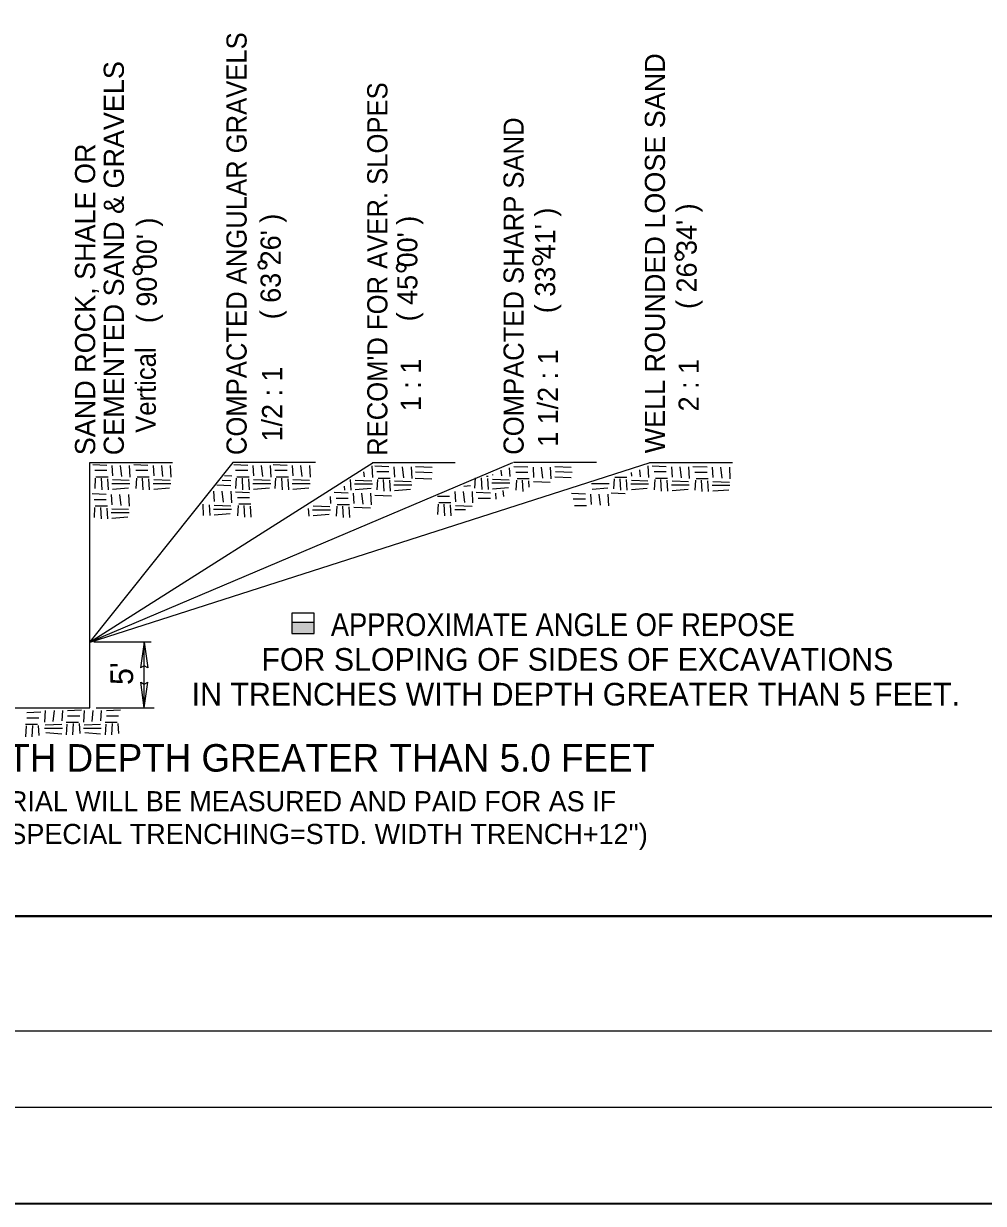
# Model space of a CAD drawing. Extents: x -63 to 307, y 317 to 587.
# Drawn here: x 23.9 to 86.7, y 317.1 to 394.4 of the extents above; entities that cross this region are included whole.
import ezdxf

# ---------------------------------------------------------------- set-up
doc = ezdxf.new("R2010")
doc.units = 0
doc.header["$LTSCALE"] = 0.54
doc.linetypes.add('LONG_DASHED', pattern=[7.5, 6, -1.5])
doc.layers.add('1', color=7, linetype='Continuous', lineweight=13)
doc.layers.add('25', color=7, linetype='Continuous', lineweight=35)

msp = doc.modelspace()

# ---------------------------------------------------------------- hatches: boundary and pattern name
at = {"layer": '25'}
msp.add_hatch(color=256, dxfattribs=at).paths.add_polyline_path([(41.4385, 354.4566), (42.8944, 354.4566), (42.8944, 355.1646), (41.4385, 355.1646)])

# ---------------------------------------------------------------- linework, layer by layer
at = {"layer": '1', "lineweight": 25}
for p, q in [((28.1945, 349.5891), (28.1945, 365.6517)), ((28.1945, 365.6517), (33.6226, 365.6517)), ((28.2233, 353.9181), (37.5768, 365.6517)), ((28.2233, 353.9181), (46.7622, 365.6517)), ((28.2233, 353.9181), (55.8904, 365.6517)), ((28.2233, 353.8943), (64.8972, 365.6517)), ((42.9886, 365.6517), (37.5605, 365.6517)), ((46.6996, 365.6517), (52.1277, 365.6517)), ((61.3767, 365.6517), (55.9486, 365.6517)), ((64.8535, 365.6517), (70.2815, 365.6517)), ((31.7603, 353.8965), (31.5287, 352.2105)), ((31.7603, 353.8965), (31.992, 352.2105)), ((31.762, 349.5777), (31.5303, 351.2637)), ((31.762, 349.5777), (31.9937, 351.2637)), ((22.3262, 349.5891), (28.1945, 349.5891)), ((-43.3661, 328.4509), (301.608, 328.4509))]:
    msp.add_line(p, q, dxfattribs=at)
at = {"layer": '1', "linetype": 'LONG_DASHED'}
for p, q in [((29.3121, 365.4484), (28.3928, 365.4903)), ((29.6465, 365.4484), (29.6883, 364.7799)), ((30.1897, 365.4484), (30.2733, 364.738)), ((30.7747, 365.4484), (30.8165, 364.6963)), ((32.0059, 365.4484), (31.0866, 365.4903)), ((32.3403, 365.4484), (32.382, 364.7799)), ((32.8835, 365.4484), (32.967, 364.738)), ((33.4685, 365.4484), (33.5103, 364.6963)), ((38.5427, 365.4484), (37.6234, 365.4903)), ((38.877, 365.4484), (38.9188, 364.7799)), ((39.4203, 365.4484), (39.5038, 364.738)), ((40.0053, 365.4484), (40.047, 364.6963)), ((41.1193, 365.4484), (40.2001, 365.4903)), ((41.4537, 365.4484), (41.4955, 364.7799)), ((41.9969, 365.4484), (42.0805, 364.738)), ((42.5819, 365.4484), (42.6237, 364.6963)), ((46.6665, 365.4192), (46.7083, 364.6671)), ((47.7807, 365.3606), (46.8613, 365.4024)), ((48.115, 365.3606), (48.1568, 364.6921)), ((48.6582, 365.3606), (48.7418, 364.6503)), ((49.2432, 365.3606), (49.285, 364.6085)), ((49.5329, 365.3789), (50.6194, 365.3371)), ((56.8868, 365.3313), (55.9676, 365.3731)), ((57.2212, 365.3313), (57.263, 364.6628)), ((57.7644, 365.3313), (57.848, 364.6209)), ((58.3494, 365.3313), (58.3912, 364.5792)), ((58.6392, 365.3789), (59.7256, 365.3371)), ((64.7472, 365.4192), (64.789, 364.6671)), ((65.9492, 365.3606), (65.0299, 365.4024)), ((66.2835, 365.3606), (66.3253, 364.6921)), ((66.8268, 365.3606), (66.9103, 364.6503)), ((67.4118, 365.3606), (67.4535, 364.6085)), ((68.6137, 365.3313), (67.6944, 365.3731)), ((68.948, 365.3313), (68.9898, 364.6628)), ((69.4913, 365.3313), (69.5748, 364.6209)), ((70.0763, 365.3313), (70.118, 364.5792)), ((29.3121, 365.1142), (28.5182, 365.1142)), ((28.56, 364.6128), (28.5182, 363.9442)), ((29.3958, 364.6963), (28.6017, 364.6963)), ((28.936, 364.6128), (28.9778, 363.8606)), ((29.354, 364.5709), (29.3958, 363.8606)), ((32.0059, 365.1142), (31.2119, 365.1142)), ((31.2538, 364.6128), (31.2119, 363.9442)), ((32.0895, 364.6963), (31.2955, 364.6963)), ((31.6298, 364.6128), (31.6716, 363.8606)), ((32.0478, 364.5709), (32.0895, 363.8606)), ((37.4886, 364.7599), (37.0218, 364.7812)), ((38.5427, 365.1142), (37.7487, 365.1142)), ((37.7906, 364.6128), (37.7487, 363.9442)), ((38.6263, 364.6963), (37.8323, 364.6963)), ((38.1665, 364.6128), (38.2084, 363.8606)), ((38.5845, 364.5709), (38.6263, 363.8606)), ((41.1193, 365.1142), (40.3254, 365.1142)), ((40.3673, 364.6128), (40.3254, 363.9442)), ((41.203, 364.6963), (40.409, 364.6963)), ((40.7433, 364.6128), (40.7851, 363.8606)), ((41.1612, 364.5709), (41.203, 363.8606)), ((46.127, 365.032), (46.1651, 364.7088)), ((47.7807, 365.0263), (46.9867, 365.0263)), ((47.8643, 364.6085), (47.0703, 364.6085)), ((49.5037, 364.6172), (50.5902, 364.5753)), ((49.5329, 365.0273), (50.6194, 364.9855)), ((53.441, 364.6421), (53.3991, 363.9736)), ((53.8169, 364.6421), (53.8588, 363.89)), ((54.2767, 364.7258), (54.1845, 364.7258)), ((54.2349, 364.6003), (54.2767, 363.89)), ((54.5663, 364.8565), (54.5692, 364.8093)), ((54.5692, 364.5586), (55.6557, 364.5168)), ((55.11, 365.1433), (55.1542, 364.7674)), ((55.6654, 365.3028), (55.6974, 364.7258)), ((56.8868, 364.997), (56.0929, 364.997)), ((56.9705, 364.5792), (56.1764, 364.5792)), ((58.6392, 364.705), (59.7256, 364.6632)), ((58.6977, 365.0567), (59.7842, 365.0148)), ((62.5325, 364.5835), (62.4907, 363.9149)), ((63.3683, 364.6671), (62.5743, 364.6671)), ((62.9085, 364.5835), (62.9503, 363.8313)), ((63.6451, 365.0013), (63.6608, 364.7507)), ((64.1915, 365.1698), (64.2458, 364.7088)), ((65.9492, 365.0263), (65.1552, 365.0263)), ((66.0328, 364.6085), (65.2388, 364.6085)), ((68.6137, 364.997), (67.8198, 364.997)), ((68.6973, 364.5792), (67.9033, 364.5792)), ((29.6465, 364.2784), (30.8165, 364.2784)), ((29.6883, 364.5292), (30.7747, 364.4873)), ((29.6883, 363.9023), (30.7328, 363.9858)), ((32.3403, 364.2784), (33.5103, 364.2784)), ((32.382, 364.5292), (33.4685, 364.4873)), ((32.382, 363.9023), (33.4266, 363.9858)), ((37.4447, 364.1153), (36.5254, 364.1571)), ((37.4447, 364.4377), (36.8643, 364.4641)), ((38.877, 364.2784), (40.047, 364.2784)), ((38.9188, 364.5292), (40.0053, 364.4873)), ((38.9188, 363.9023), (39.9634, 363.9858)), ((41.4537, 364.2784), (42.6237, 364.2784)), ((41.4955, 364.5292), (42.5819, 364.4873)), ((41.4955, 363.9023), (42.5401, 363.9858)), ((44.8546, 364.1018), (44.8697, 363.8313)), ((45.2458, 364.5417), (45.2876, 363.8313)), ((45.5383, 364.2492), (46.7083, 364.2492)), ((45.5801, 364.4999), (46.6665, 364.4581)), ((45.5801, 363.8731), (46.6247, 363.9566)), ((47.0285, 364.5249), (46.9867, 363.8563)), ((47.4045, 364.5249), (47.4463, 363.7728)), ((47.8225, 364.4831), (47.8643, 363.7728)), ((48.115, 364.1906), (49.285, 364.1906)), ((48.1568, 364.4413), (49.2432, 364.3995)), ((48.1568, 363.8145), (49.2013, 363.898)), ((52.694, 364.0979), (53.125, 364.1324)), ((54.5274, 364.3078), (55.6974, 364.3078)), ((54.5692, 363.9318), (55.6138, 364.0153)), ((55.2463, 363.8078), (55.292, 363.4188)), ((56.1348, 364.4956), (56.0929, 363.827)), ((56.5107, 364.4956), (56.5526, 363.7435)), ((56.9287, 364.4538), (56.9533, 364.0358)), ((57.263, 364.412), (58.3494, 364.3702)), ((61.0423, 364.2785), (62.2123, 364.2785)), ((61.0841, 363.9024), (62.1287, 363.9859)), ((63.3265, 364.5417), (63.3683, 363.8313)), ((63.619, 364.2492), (64.789, 364.2492)), ((63.6608, 364.4999), (64.7472, 364.4581)), ((63.6608, 363.8731), (64.7053, 363.9566)), ((65.1971, 364.5249), (65.1552, 363.8563)), ((65.573, 364.5249), (65.6149, 363.7728)), ((65.991, 364.4831), (66.0328, 363.7728)), ((66.2835, 364.1906), (67.4535, 364.1906)), ((66.3253, 364.4413), (67.4118, 364.3995)), ((66.3253, 363.8145), (67.3699, 363.898)), ((67.8616, 364.4956), (67.8198, 363.827)), ((68.2376, 364.4956), (68.2794, 363.7435)), ((68.6555, 364.4538), (68.6973, 363.7435)), ((68.948, 364.1613), (70.118, 364.1613)), ((68.9898, 364.412), (70.0763, 364.3702)), ((68.9898, 363.7852), (70.0344, 363.8688)), ((29.2682, 363.544), (28.3489, 363.5858)), ((29.2682, 363.2097), (28.4742, 363.2097)), ((29.6025, 363.544), (29.6443, 362.8754)), ((30.1458, 363.544), (30.2293, 362.8336)), ((30.7308, 363.544), (30.7725, 362.7918)), ((36.3003, 363.7638), (36.3421, 363.0952)), ((36.8435, 363.7638), (36.9271, 363.0533)), ((37.4285, 363.7638), (37.4703, 363.0116)), ((38.6598, 363.6612), (37.7405, 363.703)), ((38.6598, 363.3269), (37.8658, 363.3269)), ((43.9303, 363.4287), (43.9559, 362.9678)), ((45.1161, 363.6319), (44.1968, 363.6738)), ((45.1161, 363.2977), (44.3222, 363.2977)), ((45.4505, 363.6319), (45.4923, 362.9634)), ((45.9937, 363.6319), (46.0773, 362.9215)), ((46.5787, 363.6319), (46.6205, 362.8798)), ((46.8684, 363.5038), (47.9548, 363.4619)), ((51.7628, 363.4149), (50.9688, 363.4149)), ((52.0971, 363.7492), (52.1389, 363.0806)), ((52.6403, 363.7492), (52.7239, 363.0388)), ((53.2253, 363.7492), (53.2671, 362.9971)), ((54.4273, 363.6319), (53.508, 363.6738)), ((54.4273, 363.2977), (53.6333, 363.2977)), ((54.7617, 363.6319), (54.7857, 363.2477)), ((60.6494, 363.5733), (59.7302, 363.6152)), ((60.6494, 363.2391), (59.8555, 363.2391)), ((60.9838, 363.5733), (61.0256, 362.9048)), ((61.527, 363.5733), (61.6106, 362.863)), ((62.112, 363.5733), (62.1538, 362.8213)), ((63.2554, 363.6026), (62.3361, 363.6444)), ((28.5161, 362.7083), (28.4742, 362.0397)), ((29.3518, 362.7918), (28.5578, 362.7918)), ((28.892, 362.7083), (28.9339, 361.9562)), ((29.31, 362.6665), (29.3518, 361.9562)), ((29.6025, 362.374), (30.7725, 362.374)), ((29.6443, 362.6247), (30.7308, 362.5828)), ((35.5898, 362.928), (35.6317, 362.1759)), ((36.0078, 362.8863), (36.0496, 362.1759)), ((36.3003, 362.5938), (37.4703, 362.5938)), ((36.3421, 362.8444), (37.4285, 362.8026)), ((36.3421, 362.2176), (37.3867, 362.3012)), ((37.9077, 362.8255), (37.8658, 362.1569)), ((38.7434, 362.9091), (37.9494, 362.9091)), ((38.2837, 362.8255), (38.3255, 362.0733)), ((38.7017, 362.7837), (38.7434, 362.0733)), ((42.5054, 362.6381), (42.5352, 362.132)), ((42.7859, 362.5498), (43.9559, 362.5498)), ((42.8277, 362.8006), (43.9142, 362.7588)), ((42.8277, 362.1738), (43.8723, 362.2573)), ((44.364, 362.7963), (44.3222, 362.1277)), ((45.1998, 362.8798), (44.4057, 362.8798)), ((44.74, 362.7963), (44.7818, 362.0441)), ((45.158, 362.7544), (45.1998, 362.0441)), ((45.4923, 362.7127), (46.5787, 362.6708)), ((51.0107, 362.9134), (50.9688, 362.2449)), ((51.8464, 362.9971), (51.0523, 362.9971)), ((51.3867, 362.9134), (51.4285, 362.1613)), ((51.8046, 362.8717), (51.8464, 362.1613)), ((52.0971, 362.5792), (52.8083, 362.5792)), ((52.1389, 362.8299), (53.2253, 362.788)), ((60.7331, 362.8213), (59.939, 362.8213)), ((29.6443, 361.9978), (30.6889, 362.0814)), ((24.0728, 349.2772), (24.992, 349.3189)), ((25.28, 349.4046), (25.2382, 348.6525)), ((25.865, 349.4046), (25.7814, 348.6942)), ((26.4082, 349.4046), (26.3664, 348.736)), ((26.7425, 349.4046), (27.6618, 349.4463)), ((27.8226, 349.4046), (27.7808, 348.6525)), ((28.4076, 349.4046), (28.3241, 348.6942)), ((28.9508, 349.4046), (28.9091, 348.736)), ((29.2852, 349.4046), (30.2045, 349.4463)), ((23.9892, 348.5251), (24.7832, 348.5251)), ((24.0309, 348.3997), (23.9892, 347.6893)), ((24.0728, 348.9429), (24.8667, 348.9429)), ((24.4489, 348.4414), (24.407, 347.6893)), ((24.8248, 348.4414), (24.8667, 347.7729)), ((26.3664, 348.4853), (25.28, 348.4435)), ((26.6589, 348.6525), (27.4529, 348.6525)), ((26.7007, 348.5271), (26.6589, 347.8168)), ((26.7425, 349.0703), (27.5365, 349.0703)), ((27.1187, 348.5688), (27.0768, 347.8168)), ((27.4947, 348.5688), (27.5365, 347.9003)), ((28.9091, 348.4853), (27.8226, 348.4435)), ((29.2016, 348.6525), (29.9956, 348.6525)), ((29.2433, 348.5271), (29.2016, 347.8168)), ((29.2852, 349.0703), (30.0792, 349.0703)), ((29.6613, 348.5688), (29.6195, 347.8168)), ((30.0373, 348.5688), (30.0792, 347.9003)), ((26.4082, 348.2346), (25.2382, 348.2346)), ((26.3664, 347.8585), (25.3218, 347.942)), ((28.9508, 348.2346), (27.7808, 348.2346)), ((28.9091, 347.8585), (27.8645, 347.942))]:
    msp.add_line(p, q, dxfattribs=at)
at = {"layer": '1'}
for p, q in [((28.4548, 353.8968), (32.2168, 353.8968)), ((31.7612, 349.5774), (31.7612, 353.8968)), ((28.6099, 349.5774), (32.4223, 349.5774)), ((-58.365, 323.4511), (301.608, 323.4511))]:
    msp.add_line(p, q, dxfattribs=at)
at = {"layer": '1', "lineweight": 40}
msp.add_line((-28.3672, 335.9502), (296.6082, 335.9502), dxfattribs=at)
at = {"layer": '1'}
msp.add_lwpolyline([(41.4385, 354.4566), (42.8944, 354.4566), (42.8944, 355.7758), (42.893, 355.7758)], dxfattribs=at)
at = {"layer": '1', "lineweight": 25}
for points in [[(31.992, 352.2105), (31.7579, 352.341), (31.5287, 352.2105)], [(31.5303, 351.2637), (31.7644, 351.1333), (31.9937, 351.2637)]]:
    msp.add_lwpolyline(points, dxfattribs=at)
at = {"layer": '1', "lineweight": 35}
for centre, radius in [((66.8078, 379.1549), 0.2602), ((31.34, 378.2342), 0.2726), ((39.5077, 378.5925), 0.2667), ((48.5906, 378.4017), 0.2804), ((57.5276, 378.8793), 0.2983)]:
    msp.add_circle(centre, radius, dxfattribs=at)
at = {"layer": '25'}
msp.add_lwpolyline([(-63.2988, 317.1454), (307.2297, 317.1454), (307.2297, 587.4658), (-63.2988, 587.4658)], close=True, dxfattribs=at)
at = {"layer": '25', "lineweight": 13}
for points in [[(41.4385, 354.4566), (42.8944, 354.4566), (42.8944, 355.7758), (41.4385, 355.7758)], [(41.4385, 354.4566), (42.8944, 354.4566), (42.8944, 355.1646), (41.4385, 355.1646)]]:
    msp.add_lwpolyline(points, close=True, dxfattribs=at)

# ---------------------------------------------------------------- texts
at = {"layer": '1', "width": 0.95}
for s, p in [('COMPACTED ANGULAR GRAVELS', (38.4682, 366.1355)), ("RECOM'D FOR AVER. SLOPES", (47.6873, 366.0808)), ('COMPACTED SHARP SAND', (56.6083, 366.1554)), ('Vertical', (32.5227, 367.5927))]:
    msp.add_text(s, height=1.32, rotation=90, dxfattribs=at).set_placement(p)
at = {"layer": '1'}
for s, height, p in [('WELL ROUNDED LOOSE SAND', 1.32, (65.8625, 366.2467)), ('CEMENTED SAND & GRAVELS', 1.32, (30.431, 366.1258)), ('SAND ROCK, SHALE OR', 1.32, (28.5509, 366.1257)), ("( 26 34' )", 1.32, (67.9349, 375.6979)), ("( 90 00' )", 1.32, (32.5873, 374.7707)), ("( 63 26' )", 1.32, (40.6985, 375.0229)), ("( 45 00' )", 1.32, (49.6463, 374.8881)), ("( 33 41' )", 1.32, (58.6755, 375.421)), ('1 : 1 ', 1.32, (49.879, 369.0078)), ('1 1/2 : 1 ', 1.32, (58.8565, 366.6723)), ('2 : 1  ', 1.32, (68.073, 368.9943)), ('1/2 : 1', 1.32, (40.796, 367.0221)), ("5'", 1.485, (31.0334, 351.0823))]:
    msp.add_text(s, height=height, rotation=90, dxfattribs=at).set_placement(p)
at = {"layer": '1', "width": 0.9}
msp.add_text('APPROXIMATE ANGLE OF REPOSE', height=1.485, dxfattribs=at).set_placement((43.9824, 354.2874))
at = {"layer": '1'}
for s, height, p in [('FOR SLOPING OF SIDES OF EXCAVATIONS', 1.485, (39.4353, 352.0132)), ('IN TRENCHES WITH DEPTH GREATER THAN 5 FEET. ', 1.485, (34.8701, 349.7389)), ('OPTIONAL TRENCHES  WITH DEPTH GREATER THAN 5.0 FEET', 1.8, (-7.5517, 345.4123)), ('EXCAVATION AND BEDDING MATERIAL WILL BE MEASURED AND PAID FOR AS IF', 1.32, (-6.6788, 342.8119)), (" SHEETING & SHORING WAS USED.  ( SPECIAL TRENCHING=STD. WIDTH TRENCH+12'')", 1.32, (-9.496, 340.6699))]:
    msp.add_text(s, height=height, dxfattribs=at).set_placement(p)

doc.saveas('drawing.dxf')
